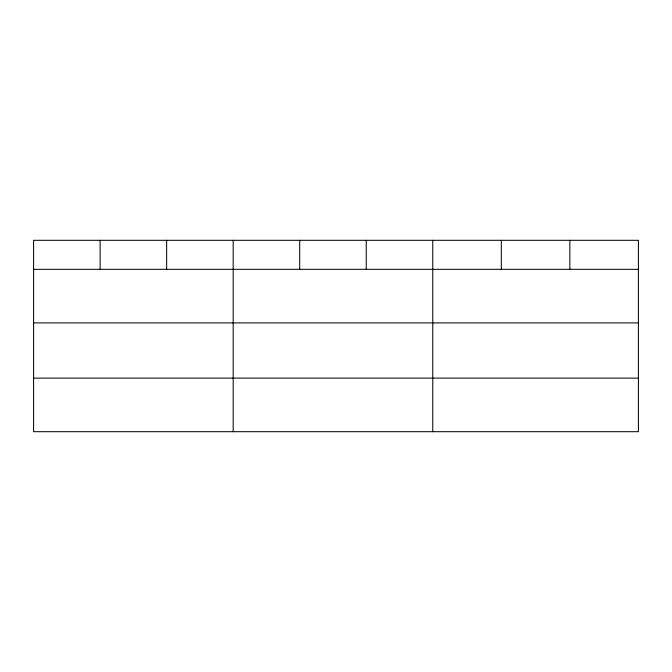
<?xml version="1.0" encoding="UTF-8"?>
<svg xmlns="http://www.w3.org/2000/svg" width="672" height="672" viewBox="0 0 672 672"><rect width="100%" height="100%" fill="white"/><g stroke="black" fill="none" stroke-linecap="round" stroke-linejoin="round"><path stroke-width="1.01" d="M638.4 322.904L638.4 240.307L33.6 240.307L33.6 431.693L638.4 431.693L638.4 322.904L33.6 322.904M33.6 269.321L638.4 269.321M33.6 378.109L638.4 378.109M569.856 240.307L569.856 269.321M501.312 240.307L501.312 269.321M432.768 240.307L432.768 431.693M366.24 240.307L366.24 269.321M299.712 240.307L299.712 269.321M233.184 240.307L233.184 431.693M166.656 240.307L166.656 269.321M100.128 240.307L100.128 269.321"/></g></svg>
